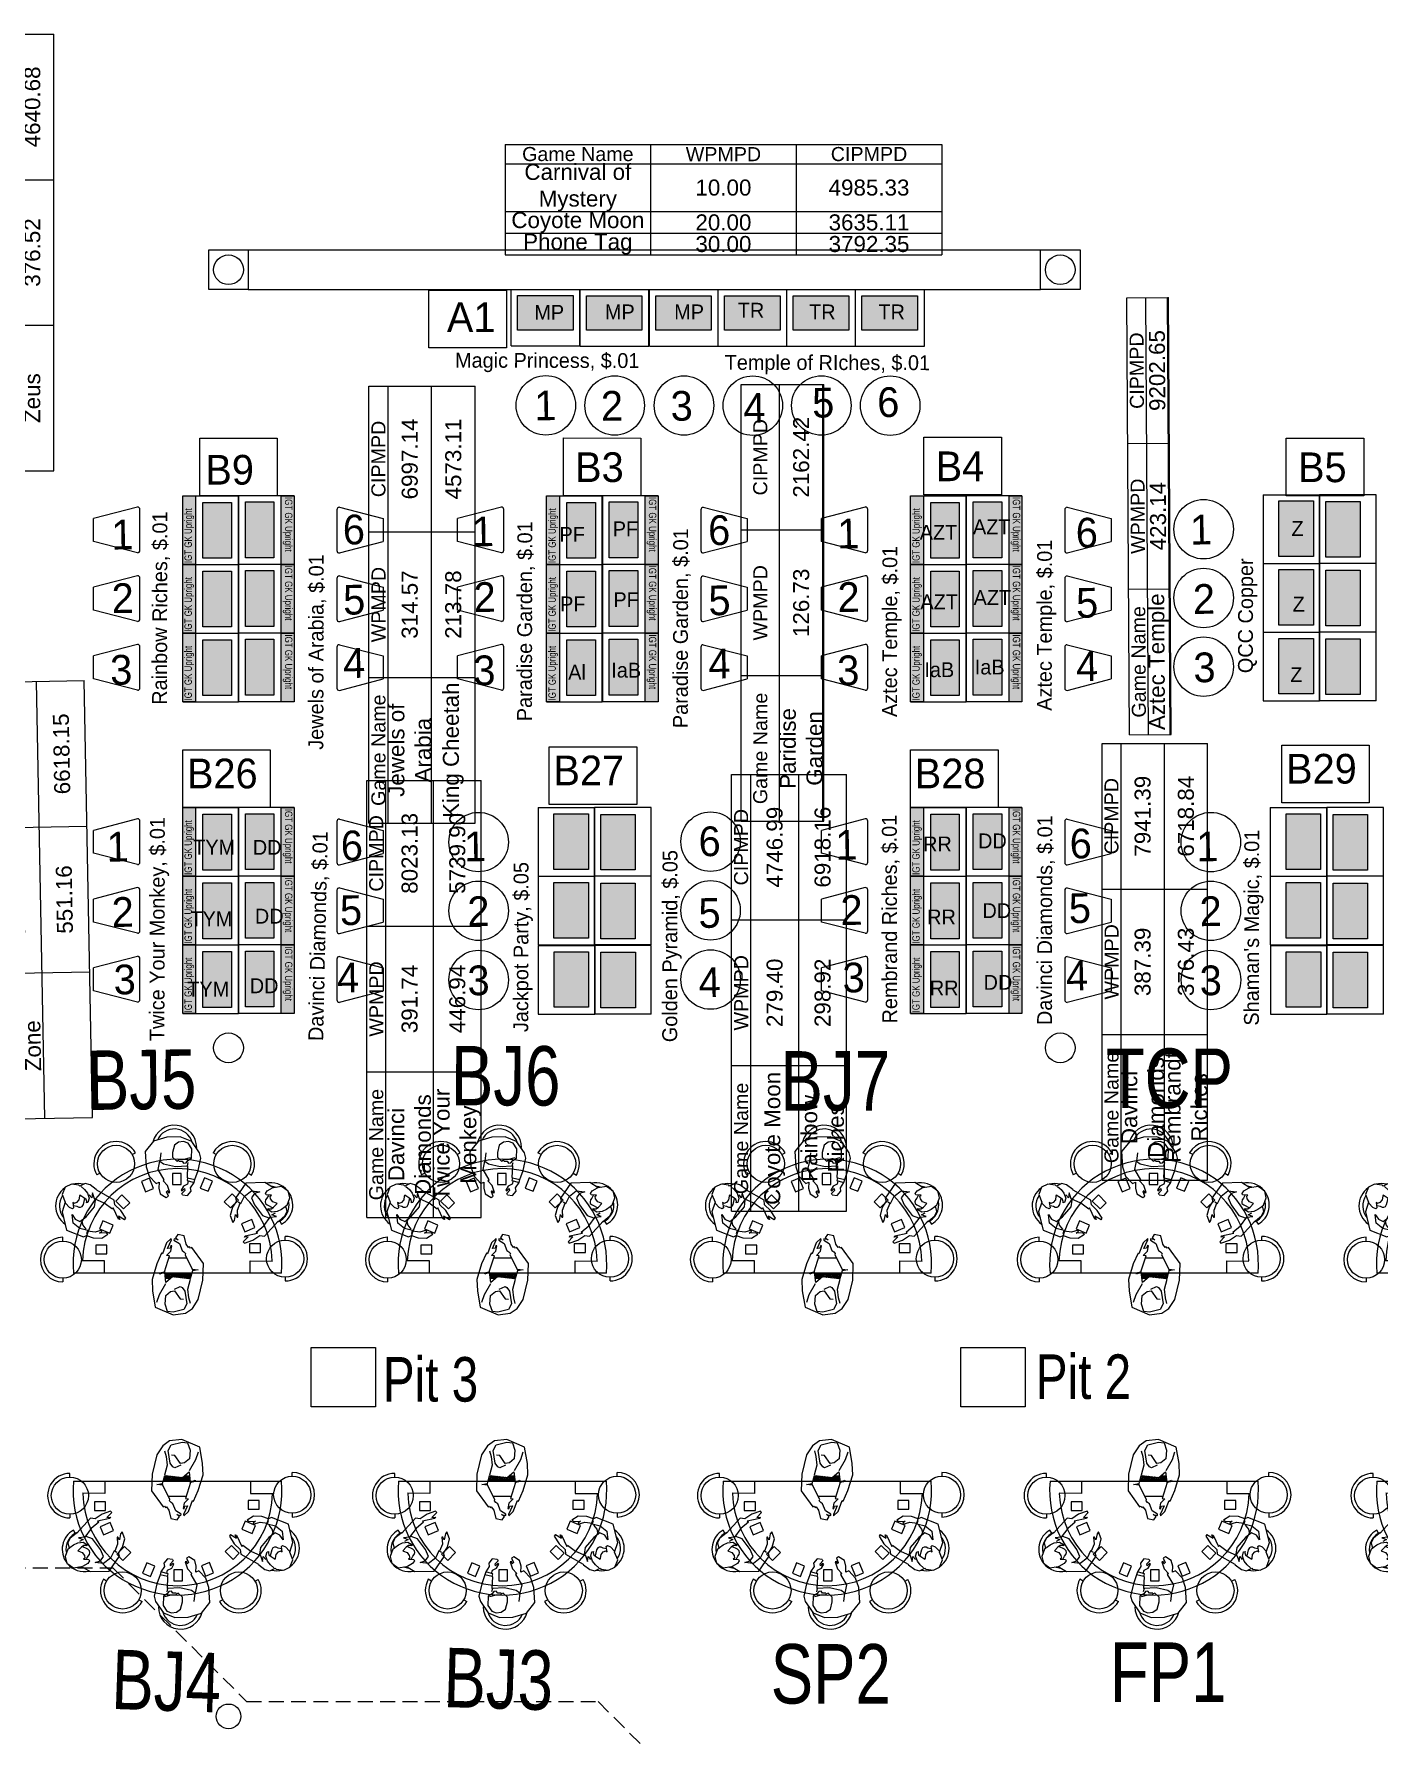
# Model space of a CAD drawing. Header units: inches. Extents: x 3213 to 10275, y -3570 to -435.
# Drawn here: x 7697 to 8240, y -2572 to -1884 of the extents above; entities that cross this region are included whole.
import ezdxf
from ezdxf.enums import TextEntityAlignment as Align

# ---------------------------------------------------------------- set-up
doc = ezdxf.new("R2010")
doc.units = ezdxf.units.IN
doc.header["$LTSCALE"] = 24
doc.header["$MEASUREMENT"] = 0
doc.linetypes.add('HIDDEN', pattern=[0.375, 0.25, -0.125])
for name, color, linetype in [('00 Bally Slots', 9, 'Continuous'), ('00 Bank', 7, 'Continuous'), ('00 IGT Slots', 7, 'Continuous'), ('00 PT Enrollment', 7, 'Continuous'), ('00 Themes', 7, 'Continuous'), ('BACK', 7, 'Continuous'), ('CASE', 192, 'Continuous'), ('F1  CLG', 15, 'HIDDEN'), ('F1  COL', 242, 'Continuous'), ('F1  WALL', 3, 'Continuous'), ('PEOPLE', 7, 'Continuous'), ('TABLE', 1, 'Continuous'), ('Table Games', 50, 'Continuous'), ('WALLS', 7, 'Continuous')]:
    doc.layers.add(name, color=color, linetype=linetype)
doc.styles.add('ARCHSTYL', font='HAND.SHX', dxfattribs={"width": 0.8})
doc.styles.add('HAND', font='Hand.shx', dxfattribs={"width": 0.8, "height": 0.5})

# ---------------------------------------------------------------- blocks, each defined once
blk = doc.blocks.new('*X38')
at = {"color": 0}
for p, q in [((166.650187, -3.30852), (164.539202, -1.197536)), ((164.540986, -1.629108), (164.972558, -1.197536)), ((166.013162, -3.378602), (164.647166, -2.012606)), ((164.694312, -2.182888), (165.679665, -1.197536)), ((164.847639, -2.736668), (166.386772, -1.197536)), ((165.376138, -3.448685), (164.917905, -2.990452)), ((165.000966, -3.290448), (167.093878, -1.197536)), ((167.287211, -3.238438), (165.246309, -1.197536)), ((165.571308, -3.427213), (167.800985, -1.197536)), ((167.924236, -3.168356), (165.953416, -1.197536)), ((166.365823, -3.339804), (168.508092, -1.197536)), ((168.56126, -3.098273), (166.660522, -1.197536)), ((167.160338, -3.252396), (169.215199, -1.197536)), ((169.198285, -3.028191), (167.367629, -1.197536)), ((167.954854, -3.164987), (169.922305, -1.197536)), ((169.835309, -2.958109), (168.074736, -1.197536)), ((168.749369, -3.077579), (170.629412, -1.197536)), ((170.472334, -2.888027), (168.781843, -1.197536)), ((171.109358, -2.817945), (169.48895, -1.197536)), ((169.543885, -2.99017), (171.336519, -1.197536)), ((171.746383, -2.747862), (170.196056, -1.197536)), ((170.3384, -2.902762), (172.043626, -1.197536)), ((173.119299, -3.413671), (170.903163, -1.197536)), ((171.132915, -2.815353), (172.750733, -1.197536)), ((173.826406, -3.413671), (171.61027, -1.197536)), ((171.927431, -2.727944), (173.457839, -1.197536)), ((174.533512, -3.413671), (172.317377, -1.197536)), ((172.434331, -2.928151), (174.164946, -1.197536)), ((172.813743, -3.255846), (174.872053, -1.197536)), ((175.06743, -3.240482), (173.024483, -1.197536)), ((173.363024, -3.413671), (175.26323, -1.513465)), ((175.139434, -2.60538), (173.73159, -1.197536)), ((174.070131, -3.413671), (175.172811, -2.310991)), ((175.211439, -1.970278), (174.438697, -1.197536)), ((174.777237, -3.413671), (175.082391, -3.108518)), ((175.283444, -1.335176), (175.145804, -1.197536))]:
    blk.add_line(p, q, dxfattribs=at)
blk = doc.blocks.new("7'BJ Table")
at = {"layer": 'BACK'}
blk.add_line((0, 0), (84, 0), dxfattribs=at)
for centre, radius, start, end in [((42, -3.83), 42.17, 174.79488, 5.20512), ((42.08, -3.9), 38.35, 181.52212, 358.29541)]:
    blk.add_arc(centre, radius, start, end, dxfattribs=at)
at = {"layer": 'TABLE', "color": 7, "linetype": 'Continuous'}
for p, q in [((12.65, 0.08), (12.64, -4.92)), ((12.64, -4.92), (3.64, -4.91)), ((71.45, -0.03), (71.45, -5.03)), ((71.45, -5.03), (80.45, -5.04))]:
    blk.add_line(p, q, dxfattribs=at)
for points in [[(12.96, -11.89), (12.97, -8.39), (8.47, -8.38), (8.46, -11.88)], [(70.5, -7.84), (70.5, -11.34), (75, -11.34), (75, -7.84)], [(16.2, -19.92), (14.86, -16.68), (10.7, -18.4), (12.04, -21.64)], [(69.35, -16.18), (68.01, -19.41), (72.17, -21.14), (73.51, -17.91)], [(23.09, -28.81), (20.62, -26.34), (17.43, -29.52), (19.91, -31.99)], [(63.77, -25.95), (61.3, -28.43), (64.48, -31.61), (66.95, -29.14)], [(32.86, -34.39), (29.63, -33.05), (27.9, -37.21), (31.14, -38.55)], [(54.88, -32.84), (51.64, -34.18), (53.36, -38.34), (56.6, -37)], [(44.02, -35.81), (40.52, -35.81), (40.52, -40.31), (44.02, -40.31)]]:
    blk.add_lwpolyline(points, close=True, dxfattribs=at)
blk = doc.blocks.new("7'BJ People")
at = {"layer": 'PEOPLE', "color": 7, "linetype": 'Continuous'}
for p, q in [((36.01, 14.3), (33.62, 10.63)), ((38.81, 16.22), (36.01, 14.3)), ((38.27, 12.41), (39.5, 14.71)), ((43.77, 16.78), (38.81, 16.22)), ((39.5, 14.71), (43.82, 15.72)), ((50.98, 13.73), (43.77, 16.78)), ((43.82, 15.72), (46.06, 15.42)), ((46.06, 15.42), (47.05, 12.56)), ((33.62, 10.63), (31.72, 2.8)), ((36.79, 12.25), (37.42, 9.95)), ((37.42, 9.95), (37.83, 6.47)), ((39.09, 7.3), (38.27, 12.41)), ((40.17, 5.76), (39.09, 7.3)), ((40.91, 10.36), (39.58, 10.45)), ((43.19, 7.14), (40.91, 10.36)), ((44.81, 7.42), (43.19, 7.14)), ((46.78, 9), (44.81, 7.42)), ((49.28, 8.55), (46.7, 4.22)), ((47.05, 12.56), (46.78, 9)), ((50.3, 11.66), (49.28, 8.55)), ((52.1, 7.15), (50.98, 13.73)), ((52.3, 2.62), (52.1, 7.15)), ((31.72, 2.8), (31.49, -3.95)), ((35.96, -0.96), (36.86, 2.29)), ((37.83, 6.47), (36.74, 2.43)), ((36.86, 2.29), (43.98, 1.5)), ((40.94, 5.44), (40.17, 5.76)), ((43.28, 6.47), (40.94, 5.44)), ((43.98, 1.5), (46.67, 3.83)), ((46.67, 3.83), (47.15, -0.46)), ((47.15, -0.46), (49.08, 0.46)), ((49.08, 0.46), (49.31, -0.08)), ((50.37, -3.75), (52.3, 2.62)), ((31.49, -3.95), (36.19, -10.41)), ((33.67, -1.33), (35.96, -0.96)), ((36.04, -1.63), (33.67, -1.33)), ((38.94, -7.42), (36.04, -1.63)), ((47.28, -0.6), (45.22, -6.95)), ((49.31, -0.08), (47.28, -0.6)), ((48.45, -8.12), (50.37, -3.75)), ((11.55, -13.32), (8.75, -15.15)), ((14.99, -12.09), (11.55, -13.32)), ((15.46, -12.66), (13.51, -14.74)), ((15.46, -12.66), (14.99, -12.09)), ((36.19, -10.41), (36.75, -10.05)), ((36.75, -10.05), (37.11, -10.61)), ((37.11, -10.61), (37.53, -10.37)), ((37.53, -10.37), (38.49, -11.77)), ((38.49, -11.77), (39.31, -15.02)), ((38.77, -7.94), (38.94, -7.42)), ((39.38, -8.65), (38.77, -7.94)), ((40.14, -9.1), (39.38, -8.65)), ((41.26, -11.97), (40.14, -9.1)), ((43.42, -13.33), (41.26, -11.97)), ((41.68, -13.46), (43.38, -13.85)), ((42.82, -14.21), (41.68, -13.46)), ((43.38, -13.85), (43.42, -13.33)), ((44.67, -8.9), (44.26, -11)), ((44.26, -11), (44.64, -11.16)), ((46.06, -9.93), (44.48, -13.4)), ((44.48, -13.4), (44.57, -13.94)), ((44.57, -13.94), (46.42, -12.22)), ((44.64, -11.16), (44.98, -10.12)), ((46.4, -7.17), (44.67, -8.9)), ((44.98, -10.12), (46.06, -9.93)), ((45.22, -6.95), (46.4, -7.17)), ((46.42, -12.22), (48.08, -7.83)), ((48.08, -7.83), (48.45, -8.12)), ((6.85, -14.96), (1.34, -20.99)), ((7.13, -19.18), (4.53, -22.59)), ((8.75, -15.15), (6.85, -14.96)), ((10.19, -16.51), (7.13, -19.18)), ((14.7, -15.03), (9.7, -16.11)), ((9.7, -16.11), (10.19, -16.51)), ((13.51, -14.74), (14.93, -14.53)), ((14.93, -14.53), (14.7, -15.03)), ((19.6, -20.5), (18.99, -21.24)), ((20.69, -23.33), (19.6, -20.5)), ((39.31, -15.02), (41.92, -15.61)), ((41.92, -15.61), (42.82, -14.21)), ((72.63, -14.12), (70.11, -15.81)), ((70.11, -15.81), (70.97, -16.25)), ((70.97, -16.25), (73.51, -16.14)), ((73.51, -16.14), (72.57, -16.97)), ((72.57, -16.97), (72.62, -17.32)), ((72.62, -17.32), (75.33, -16.5)), ((76.06, -14.27), (72.63, -14.12)), ((75.33, -16.5), (78.34, -16.96)), ((78.74, -15.27), (76.06, -14.27)), ((78.64, -16.04), (78.25, -17.24)), ((78.25, -17.24), (81.52, -17.98)), ((79.92, -14.61), (78.74, -15.27)), ((80.26, -19.33), (78.97, -17.78)), ((86.78, -17.34), (79.92, -14.61)), ((80.72, -21.44), (80.26, -19.33)), ((81.52, -17.98), (84.21, -20.22)), ((84.21, -20.22), (84.62, -23.64)), ((88.64, -24.83), (86.78, -17.34)), ((-2.28, -27.49), (-3.36, -30.4)), ((-1.4, -23.09), (-2.32, -24.9)), ((-2.32, -24.9), (-1.78, -27.26)), ((-1.78, -27.26), (-2.28, -27.49)), ((-1.5, -26.78), (0.01, -25.73)), ((1, -21.08), (-1.4, -23.09)), ((0.01, -25.73), (1.69, -24.9)), ((1.34, -20.99), (1, -21.08)), ((1.69, -24.9), (3.85, -24.68)), ((3.19, -26.68), (1.79, -28.08)), ((4.53, -22.59), (2.05, -22.87)), ((2.05, -22.87), (3.91, -23.58)), ((3.91, -23.58), (2.44, -24.31)), ((4.1, -26), (3.19, -26.68)), ((5.79, -27.53), (3.5, -26.4)), ((3.85, -24.68), (5.39, -25.53)), ((4.87, -25.94), (4.1, -26)), ((5.37, -26.12), (4.87, -25.94)), ((7.69, -23.3), (5.13, -22.31)), ((5.39, -25.53), (5.37, -26.12)), ((10.88, -27.56), (7.69, -23.3)), ((17.77, -25.43), (16.64, -28.26)), ((17.57, -22.61), (17.77, -25.43)), ((17.92, -22.64), (17.57, -22.61)), ((18.52, -23.74), (17.92, -22.64)), ((18.21, -29.03), (19.78, -26.64)), ((18.99, -21.24), (18.52, -23.74)), ((19.78, -26.64), (20.69, -23.33)), ((63.39, -21.6), (62.94, -22.18)), ((62.94, -22.18), (64.91, -25.26)), ((63.39, -21.6), (65.85, -23.03)), ((64.91, -25.26), (67.31, -27.58)), ((65.85, -23.03), (65.33, -21.7)), ((65.33, -21.7), (65.87, -21.8)), ((65.87, -21.8), (68.04, -26.44)), ((68.04, -26.44), (68.32, -25.88)), ((68.32, -25.88), (71.6, -28.26)), ((75.49, -26.8), (75.1, -29.52)), ((78.94, -22.74), (75.49, -26.8)), ((81.41, -20.93), (78.94, -22.74)), ((80.53, -26.88), (80.04, -27.71)), ((81.13, -26.64), (80.53, -26.88)), ((81.91, -26.66), (81.13, -26.64)), ((83.38, -21.75), (81.41, -20.93)), ((82.67, -27.03), (81.91, -26.66)), ((83.89, -27.35), (82.67, -27.03)), ((84.62, -23.64), (83.38, -21.75)), ((83.97, -26.39), (84.42, -26.04)), ((84.33, -28.51), (83.97, -26.39)), ((84.42, -26.04), (85.62, -26.5)), ((85.62, -26.5), (87.3, -28.28)), ((87.34, -28.62), (88.64, -24.83)), ((-3.36, -30.4), (-2.71, -33.13)), ((-2.71, -33.13), (-0.07, -34.94)), ((1.79, -28.08), (2.08, -28.3)), ((2.08, -28.3), (3.5, -28.85)), ((3.5, -28.85), (4.39, -29.98)), ((5.72, -33.24), (3.61, -34.48)), ((4.57, -31.05), (4.05, -31.54)), ((4.05, -31.54), (6.2, -31.65)), ((4.39, -29.98), (4.57, -31.05)), ((5.28, -31.37), (5.87, -30.24)), ((6.44, -32.17), (5.72, -33.24)), ((6.48, -28.19), (5.79, -27.53)), ((5.87, -30.24), (6.4, -29.58)), ((6.2, -31.65), (6.44, -32.17)), ((6.4, -29.58), (6.59, -28.83)), ((6.59, -28.83), (6.48, -28.19)), ((8.73, -32.9), (10.85, -32.11)), ((12.16, -33.26), (8.73, -32.9)), ((10.85, -32.11), (12.09, -30.38)), ((12.09, -30.38), (10.88, -27.56)), ((14.94, -31.14), (12.16, -33.26)), ((14.4, -36.41), (18.59, -30.33)), ((16.39, -28.11), (14.94, -31.14)), ((17.48, -28.76), (16.39, -28.11)), ((18.59, -30.33), (18.21, -29.03)), ((37.93, -31.33), (36.47, -33.16)), ((36.47, -33.16), (36.71, -34.49)), ((39.95, -31.65), (37.93, -31.33)), ((39.11, -33.33), (40.26, -32.24)), ((39.21, -34.19), (39.11, -33.33)), ((40.14, -33.29), (39.21, -34.19)), ((39.64, -35.09), (40.57, -33.56)), ((39.95, -31.65), (40.26, -32.24)), ((40.57, -33.56), (40.14, -33.29)), ((45.67, -32.4), (45.14, -32.54)), ((45.14, -32.54), (46.1, -35.37)), ((46.57, -30.55), (45.67, -31.05)), ((45.67, -31.05), (46.43, -32.79)), ((45.95, -33.4), (45.67, -32.4)), ((46.43, -32.79), (45.95, -33.4)), ((48.96, -32.01), (46.57, -30.55)), ((49.55, -34.33), (48.96, -32.01)), ((49.44, -36.72), (49.55, -34.33)), ((67.31, -27.58), (67.55, -29.48)), ((67.55, -29.48), (74.65, -33.51)), ((71.6, -28.26), (75.51, -30.04)), ((74.65, -33.51), (74.82, -33.81)), ((74.82, -33.81), (77.31, -35.71)), ((75.51, -30.04), (76.33, -32.39)), ((76.33, -32.39), (76.61, -30.43)), ((76.61, -30.43), (77.65, -31.69)), ((77.69, -30.23), (78.18, -28.54)), ((78.39, -32.29), (77.69, -30.23)), ((78.18, -28.54), (78.76, -28.43)), ((79.58, -33.74), (78.39, -32.29)), ((78.76, -28.43), (78.69, -28.96)), ((78.69, -28.96), (78.92, -29.69)), ((78.92, -29.69), (79.8, -30.43)), ((80.04, -27.71), (79.45, -30.19)), ((80.94, -34.98), (79.58, -33.74)), ((79.8, -30.43), (81.47, -31.48)), ((81.47, -31.48), (81.62, -31.15)), ((81.62, -31.15), (81.84, -29.64)), ((81.84, -29.64), (82.74, -28.52)), ((82.74, -28.52), (83.74, -28.11)), ((83.74, -28.11), (84.33, -28.51)), ((88.57, -31.77), (87.34, -28.62)), ((87.4, -34.75), (88.57, -31.77)), ((-0.07, -34.94), (3.27, -34.44)), ((3.27, -34.44), (6.68, -36.55)), ((6.68, -36.55), (14.4, -36.41)), ((34.95, -37.79), (33.64, -41.51)), ((35.28, -36.56), (34.95, -37.79)), ((37.92, -38.45), (34.95, -37.79)), ((36.71, -34.49), (35.28, -36.56)), ((37.67, -37.31), (35.28, -36.56)), ((37.67, -37.31), (38, -36)), ((38.16, -37.41), (37.67, -37.31)), ((37.9, -38.55), (38.16, -37.41)), ((38.14, -38.6), (37.9, -38.55)), ((37.9, -43.31), (38.14, -38.6)), ((38, -36), (39.64, -35.09)), ((46.1, -35.37), (47.84, -37.3)), ((47.84, -37.3), (47.34, -37.76)), ((47.34, -37.76), (49.8, -41.84)), ((50.65, -36.26), (49.44, -36.72)), ((53.46, -39.18), (50.65, -36.26)), ((54.69, -42.93), (53.46, -39.18)), ((77.31, -35.71), (79.29, -36.2)), ((79.29, -36.2), (81.46, -35.15)), ((81.46, -35.15), (81.8, -35.59)), ((81.8, -35.59), (84.88, -35.99)), ((84.88, -35.99), (87.4, -34.75)), ((33.64, -41.51), (32.55, -46.4)), ((32.55, -46.4), (33.12, -48.56)), ((36.29, -46.44), (36.18, -50.26)), ((37.84, -45.46), (36.29, -46.44)), ((39.34, -46.08), (36.79, -46.7)), ((37.99, -43.38), (37.67, -44.69)), ((38.53, -44.59), (37.84, -45.46)), ((42.88, -43.12), (37.9, -43.31)), ((39.55, -44.47), (38.53, -44.59)), ((41.17, -46.1), (39.34, -46.08)), ((40.11, -45.2), (39.55, -44.47)), ((41.47, -45.27), (40.11, -45.2)), ((41.66, -45.57), (41.17, -46.1)), ((42.33, -45.17), (41.66, -45.57)), ((44.04, -46.88), (42.33, -45.17)), ((47.61, -44.16), (42.88, -43.12)), ((44.02, -48.7), (44.04, -46.88)), ((49.08, -45.17), (47.61, -44.16)), ((49, -45.18), (48.61, -48.64)), ((49.8, -41.84), (49.08, -45.17)), ((55.1, -49.07), (54.69, -42.93)), ((33.12, -48.56), (36.28, -53.18)), ((36.18, -50.26), (37.71, -52.46)), ((36.28, -53.18), (40.87, -55.03)), ((37.71, -52.46), (39.53, -53.12)), ((39.53, -53.12), (41.57, -52.88)), ((40.87, -55.03), (46.25, -54.87)), ((41.57, -52.88), (43.26, -51.73)), ((43.26, -51.73), (44.02, -48.7)), ((46.25, -54.87), (51.7, -53.28)), ((51.7, -53.28), (55.1, -49.07))]:
    blk.add_line(p, q, dxfattribs=at)
at = {"layer": 'TABLE', "color": 7, "linetype": 'Continuous'}
for p, q in [((-1.47, 1.66), (-1.47, 3.16)), ((47.1, 0), (36.23, 0)), ((44.8, 2.21), (46.85, 2.21)), ((88.35, 2.01), (88.35, 3.51)), ((36.04, -1.63), (35.96, -0.96)), ((38.23, -6), (45.52, -6)), ((47.28, -0.6), (47.15, -0.46)), ((-1.48, -13.34), (-1.48, -14.84)), ((88.34, -12.99), (88.34, -14.49)), ((0.69, -21.05), (-0.06, -19.75)), ((13.38, -40.39), (12.08, -39.64)), ((73.31, -40.41), (74.61, -39.66)), ((26.36, -47.9), (27.66, -48.65)), ((60.31, -47.91), (59.01, -48.65)), ((34.61, -50.73), (34.26, -50.73))]:
    blk.add_line(p, q, dxfattribs=at)
for centre in [(-1.48, -5.84), (88.34, -5.49), (19.87, -44.14), (66.81, -44.16)]:
    blk.add_circle(centre, 7.5, dxfattribs=at)
for centre, radius, start, end in [((-1.48, -5.84), 9, 89.9648, 269.9648), ((88.34, -5.49), 9, 269.9648, 89.9648), ((4.43, -27.54), 9, 119.9648, 217.0288), ((4.43, -27.54), 7.5, 110.99243, 192.30722), ((82.23, -27.19), 9, 305.84669, 54.97492), ((82.23, -27.19), 7.5, 325.77793, 39.10628), ((4.43, -27.54), 9, 219.46644, 282.25255), ((4.43, -27.54), 7.5, 250.91491, 268.58215), ((19.87, -44.14), 9, 149.9648, 329.9648), ((66.81, -44.16), 9, 209.9648, 29.9648), ((82.23, -27.19), 9, 255.18733, 283.92289), ((43.26, -50.74), 9, 179.9648, 345.97271), ((43.26, -50.74), 7.5, 196.54447, 336.42394)]:
    blk.add_arc(centre, radius, start, end, dxfattribs=at)
at = {"layer": 'CASE'}
blk.add_blockref("7'BJ Table", (0, 0), dxfattribs=at)
at = {"layer": 'TABLE', "color": 0, "extrusion": (0, 0, -1), "zscale": -1, "rotation": 180.0352041528444}
blk.add_blockref('*X38', (128.2, -1.09), dxfattribs=at)
blk = doc.blocks.new('IGT Round Top')
at = {"linetype": 'ByBlock', "lineweight": -3}
h = blk.add_hatch(color=30, dxfattribs=at)
h.set_gradient(color1=(241, 237, 14), color2=(18, 202, 42), tint=1)
h.paths.add_polyline_path([(4573.02, -1798.8), (4567.8, -1798.8), (4567.8, -1826.55), (4573.02, -1826.55)], flags=16)
h.paths.add_polyline_path([(4567.75, -1826.78), (4567.75, -1798.42), (4573.25, -1798.42), (4573.25, -1826.78)], flags=9)
h = blk.add_hatch(color=30, dxfattribs=at)
h.set_gradient(color1=(241, 237, 14), color2=(18, 202, 42), tint=1)
h.paths.add_polyline_path([(4573.02, -1798.8), (4567.8, -1798.8), (4567.8, -1826.55), (4573.02, -1826.55)], flags=16)
h.paths.add_polyline_path([(4567.75, -1826.78), (4567.75, -1798.42), (4573.25, -1798.42), (4573.25, -1826.78)], flags=9)
h = blk.add_hatch(color=0, dxfattribs=at)
h.dxf.hatch_style = 1
h.set_gradient(color1=(255, 255, 0), tint=0.32, name='CYLINDER')
h.paths.add_polyline_path([(4587.48, -1801.51), (4575.95, -1801.51), (4575.95, -1824.05), (4587.48, -1824.05)])
at = {"color": 0, "linetype": 'ByBlock', "lineweight": -3}
blk.add_lwpolyline([(4575.95, -1801.51), (4587.48, -1801.51), (4587.48, -1824.05), (4575.95, -1824.05)], close=True, dxfattribs=at)
at = {"layer": '00 IGT Slots', "color": 30}
for p, q in [((4567.8, -1798.8), (4590.3, -1798.8)), ((4590.3, -1826.55), (4590.3, -1798.8)), ((4567.8, -1826.55), (4590.3, -1826.55))]:
    blk.add_line(p, q, dxfattribs=at)
at = {"layer": '00 IGT Slots', "color": 30, "ltscale": 25}
for p, q in [((4549.51, -1803.42), (4531.8, -1808.04)), ((4531.8, -1817.3), (4531.8, -1808.04)), ((4550.51, -1820.86), (4550.51, -1804.36)), ((4549.51, -1821.86), (4531.79, -1817.3))]:
    blk.add_line(p, q, dxfattribs=at)
at = {"layer": '00 IGT Slots', "color": 30, "linetype": 'ByBlock', "lineweight": -3}
blk.add_lwpolyline([(4567.8, -1798.8), (4573.02, -1798.8), (4573.02, -1826.55), (4567.8, -1826.55)], close=True, dxfattribs=at)
at = {"layer": '00 IGT Slots', "color": 30, "ltscale": 25}
for centre, start, end in [((4549.51, -1804.36), 0, 90), ((4549.51, -1820.86), 270, 0)]:
    blk.add_arc(centre, 1, start, end, dxfattribs=at)
at = {"layer": '00 IGT Slots', "color": 7, "linetype": 'ByBlock', "lineweight": -3, "insert": (4568.5, -1826.03), "char_height": 3, "width": 27.2277, "attachment_point": 1, "rotation": 90, "style": 'HAND'}
blk.add_mtext('IGT GK Upright', dxfattribs=at)
blk = doc.blocks.new('SDG M-9000')
at = {"linetype": 'ByBlock', "lineweight": -3}
h = blk.add_hatch(color=0, dxfattribs=at)
h.dxf.hatch_style = 1
h.set_gradient(color1=(102, 0, 204), tint=0.32, name='CYLINDER')
h.paths.add_polyline_path([(16.43, 24.99), (2.51, 24.99), (2.51, 2.52), (16.43, 2.52)])
at = {"color": 192, "linetype": 'ByBlock', "lineweight": -3}
blk.add_lwpolyline([(2.51, 24.99), (16.43, 24.99), (16.43, 2.52), (2.51, 2.52)], close=True, dxfattribs=at)
at = {"layer": '00 Bally Slots', "color": 192, "ltscale": 25}
for p, q in [((22.86, 27.75), (0, 27.75)), ((0, 0), (0, 27.75)), ((22.86, 0), (22.86, 27.75)), ((22.86, 0), (0, 0))]:
    blk.add_line(p, q, dxfattribs=at)
at = {"layer": '00 Bally Slots', "color": 192}
blk.add_circle((46.85, 13.96), 12.01, dxfattribs=at)
blk = doc.blocks.new('*T322')
at = {"layer": '00 Themes', "linetype": 'ByBlock', "lineweight": -2, "transparency": 16777216}
for p, q in [((0, 0), (0, 176.43)), ((0, 176.43), (33.06, 176.43)), ((33.06, 0), (33.06, 176.43)), ((0, 0), (33.06, 0))]:
    blk.add_line(p, q, dxfattribs=at)
at = {"layer": '00 Themes', "color": 0, "linetype": 'ByBlock', "lineweight": -2, "transparency": 16777216}
for p, q in [((15.47, 0), (15.47, 176.43)), ((33.06, 176.43), (33.42, 176.43)), ((33.42, 0), (33.42, 176.43)), ((0, 117.62), (33.42, 117.62)), ((0, 58.81), (33.42, 58.81)), ((33.06, 0), (33.42, 0))]:
    blk.add_line(p, q, dxfattribs=at)
at = {"layer": '00 Themes', "color": 0, "lineweight": -3, "transparency": 16777216, "width": 58.689, "attachment_point": 5, "rotation": 90}
for s, insert, char_height in [('{\\fArial|b0|i0|c0;CIPMPD', (7.74, 147.02), 5.6858), ('{\\fArial|b0|i0|c0;\\c255;2162.42 ', (24.27, 147.02), 6.467), ('{\\fArial|b0|i0|c0;WPMPD', (7.74, 88.21), 5.6858), ('{\\fArial|b0|i0|c0;\\c255;126.73 ', (24.27, 88.21), 6.467), ('{\\fArial|b0|i0|c0;Game Name', (7.74, 29.4), 5.6858), ('{\\fArial|b0|i0|c0;Paridise Garden', (24.27, 29.4), 6.467)]:
    blk.add_mtext(s, dxfattribs=dict(at, insert=insert, char_height=char_height))
blk = doc.blocks.new('*T323')
at = {"layer": '00 Themes', "linetype": 'ByBlock', "lineweight": -2, "transparency": 16777216}
for p, q in [((-1.1, 176.42), (15.34, 176.53)), ((0, 0), (-1.1, 176.42)), ((16.44, 0.1), (15.34, 176.53)), ((0, 0), (16.44, 0.1))]:
    blk.add_line(p, q, dxfattribs=at)
at = {"layer": '00 Themes', "color": 0, "linetype": 'ByBlock', "lineweight": -2, "transparency": 16777216}
for p, q in [((7.7, 0.05), (6.6, 176.47)), ((15.34, 176.53), (15.7, 176.53)), ((16.8, 0.1), (15.7, 176.53)), ((-0.73, 117.62), (16.07, 117.72)), ((-0.37, 58.81), (16.44, 58.91)), ((16.44, 0.1), (16.8, 0.1))]:
    blk.add_line(p, q, dxfattribs=at)
at = {"layer": '00 Themes', "color": 0, "lineweight": -3, "transparency": 16777216, "width": 58.689, "attachment_point": 5, "rotation": 90.35726}
for s, insert, char_height in [('{\\fArial|b0|i0|c0;CIPMPD', (2.93, 147.04), 5.6858), ('{\\fArial|b0|i0|c0;\\c65280;9202.65 ', (11.16, 147.09), 6.467), ('{\\fArial|b0|i0|c0;WPMPD', (3.3, 88.24), 5.6858), ('{\\fArial|b0|i0|c0;\\c65280;423.14 ', (11.52, 88.29), 6.467), ('{\\fArial|b0|i0|c0;Aztec Temple', (11.89, 29.48), 6.467), ('{\\fArial|b0|i0|c0;Game Name', (3.67, 29.43), 5.6858)]:
    blk.add_mtext(s, dxfattribs=dict(at, insert=insert, char_height=char_height))
blk = doc.blocks.new('*T324')
at = {"layer": '00 Themes', "linetype": 'ByBlock', "lineweight": -2, "transparency": 16777216}
for p, q in [((0, 0), (0, 176.43)), ((0, 176.43), (42.64, 176.43)), ((42.64, 0), (42.64, 176.43)), ((0, 0), (42.64, 0))]:
    blk.add_line(p, q, dxfattribs=at)
at = {"layer": '00 Themes', "color": 0, "linetype": 'ByBlock', "lineweight": -2, "transparency": 16777216}
for p, q in [((7.7, 0), (7.7, 176.43)), ((25.17, 0), (25.17, 176.43)), ((0, 117.62), (42.64, 117.62)), ((0, 58.81), (42.64, 58.81))]:
    blk.add_line(p, q, dxfattribs=at)
at = {"layer": '00 Themes', "color": 0, "lineweight": -3, "transparency": 16777216, "width": 58.689, "attachment_point": 5, "rotation": 90}
for s, insert, char_height in [('{\\fArial|b0|i0|c0;CIPMPD', (3.85, 147.02), 5.6858), ('{\\fArial|b0|i0|c0;\\c255;4304.92 ', (16.44, 147.02), 6.467), ('{\\fArial|b0|i0|c0;\\c255;4640.68 ', (33.91, 147.02), 6.467), ('{\\fArial|b0|i0|c0;WPMPD', (3.85, 88.21), 5.6858), ('{\\fArial|b0|i0|c0;\\c52479;255.70 ', (16.44, 88.21), 6.467), ('{\\fArial|b0|i0|c0;\\c65280;376.52 ', (33.91, 88.21), 6.467), ('{\\fArial|b0|i0|c0;Game Name', (3.85, 29.4), 5.6858), ('{\\fArial|b0|i0|c0;Zeus', (33.91, 29.4), 6.467), ('{\\fArial|b0|i0|c0;', (16.44, 29.4), 6.467)]:
    blk.add_mtext(s, dxfattribs=dict(at, insert=insert, char_height=char_height))
blk = doc.blocks.new('*T325')
at = {"layer": '00 Themes', "linetype": 'ByBlock', "lineweight": -2, "transparency": 16777216}
for p, q in [((0, 0), (0, 176.43)), ((0, 176.43), (42.86, 176.43)), ((42.86, 0), (42.86, 176.43)), ((0, 0), (42.86, 0))]:
    blk.add_line(p, q, dxfattribs=at)
at = {"layer": '00 Themes', "color": 0, "linetype": 'ByBlock', "lineweight": -2, "transparency": 16777216}
for p, q in [((7.7, 0), (7.7, 176.43)), ((25.28, 0), (25.28, 176.43)), ((0, 117.62), (42.86, 117.62)), ((0, 58.81), (42.86, 58.81))]:
    blk.add_line(p, q, dxfattribs=at)
at = {"layer": '00 Themes', "color": 0, "lineweight": -3, "transparency": 16777216, "width": 58.689, "attachment_point": 5, "rotation": 90}
for s, insert, char_height in [('{\\fArial|b0|i0|c0;CIPMPD', (3.85, 147.02), 5.6858), ('{\\fArial|b0|i0|c0;\\c65280;6997.14 ', (16.49, 147.02), 6.467), ('{\\fArial|b0|i0|c0;\\c255;4573.11 ', (34.07, 147.02), 6.467), ('{\\fArial|b0|i0|c0;WPMPD', (3.85, 88.21), 5.6858), ('{\\fArial|b0|i0|c0;\\c65280;314.57 ', (16.49, 88.21), 6.467), ('{\\fArial|b0|i0|c0;\\c52479;213.78 ', (34.07, 88.21), 6.467), ('{\\fArial|b0|i0|c0;King Cheetah', (34.07, 29.4), 6.467), ('{\\fArial|b0|i0|c0;Game Name', (3.85, 29.4), 5.6858), ('{\\fArial|b0|i0|c0;Jewels of Arabia', (16.49, 29.4), 6.467)]:
    blk.add_mtext(s, dxfattribs=dict(at, insert=insert, char_height=char_height))
blk = doc.blocks.new('*T326')
at = {"layer": '00 Themes', "linetype": 'ByBlock', "lineweight": -2, "transparency": 16777216}
for p, q in [((-3.4, 176.39), (42.89, 177.29)), ((0, 0), (-3.4, 176.39)), ((46.29, 0.89), (42.89, 177.29)), ((0, 0), (46.29, 0.89))]:
    blk.add_line(p, q, dxfattribs=at)
at = {"layer": '00 Themes', "color": 0, "linetype": 'ByBlock', "lineweight": -2, "transparency": 16777216}
for p, q in [((7.7, 0.15), (4.3, 176.54)), ((26.99, 0.52), (23.59, 176.91)), ((-2.27, 117.6), (44.02, 118.49)), ((-1.13, 58.8), (45.15, 59.69))]:
    blk.add_line(p, q, dxfattribs=at)
at = {"layer": '00 Themes', "color": 0, "lineweight": -3, "transparency": 16777216, "width": 58.689, "attachment_point": 5, "rotation": 91.10497}
for s, insert, char_height in [('{\\fArial|b0|i0|c0;CIPMPD', (1.01, 147.07), 5.6858), ('{\\fArial|b0|i0|c0;\\c255;1985.71 ', (14.51, 147.33), 6.467), ('{\\fArial|b0|i0|c0;\\c65280;6618.15 ', (33.81, 147.7), 6.467), ('{\\fArial|b0|i0|c0;WPMPD', (2.15, 88.27), 5.6858), ('{\\fArial|b0|i0|c0;\\c255;173.42 ', (15.65, 88.53), 6.467), ('{\\fArial|b0|i0|c0;\\c65280;551.16 ', (34.94, 88.9), 6.467), ('{\\fArial|b0|i0|c0;Game Name', (3.28, 29.47), 5.6858), ('{\\fArial|b0|i0|c0;Playboy Hot Zone', (16.78, 29.73), 6.467), ('{\\fArial|b0|i0|c0;', (36.07, 30.11), 6.467)]:
    blk.add_mtext(s, dxfattribs=dict(at, insert=insert, char_height=char_height))
blk = doc.blocks.new('*T327')
at = {"layer": '00 Themes', "linetype": 'ByBlock', "lineweight": -2, "transparency": 16777216}
for p, q in [((0, 0), (0, 176.43)), ((0, 176.43), (46.23, 176.43)), ((46.23, 0), (46.23, 176.43)), ((0, 0), (46.23, 0))]:
    blk.add_line(p, q, dxfattribs=at)
at = {"layer": '00 Themes', "color": 0, "linetype": 'ByBlock', "lineweight": -2, "transparency": 16777216}
for p, q in [((7.7, 0), (7.7, 176.43)), ((26.97, 0), (26.97, 176.43)), ((0, 117.62), (46.23, 117.62)), ((0, 58.81), (46.23, 58.81))]:
    blk.add_line(p, q, dxfattribs=at)
at = {"layer": '00 Themes', "color": 0, "lineweight": -3, "transparency": 16777216, "width": 58.689, "attachment_point": 5, "rotation": 90}
for s, insert, char_height in [('{\\fArial|b0|i0|c0;CIPMPD', (3.85, 147.02), 5.6858), ('{\\fArial|b0|i0|c0;\\c65280;8023.13 ', (17.33, 147.02), 6.467), ('{\\fArial|b0|i0|c0;\\c52479;5739.90 ', (36.6, 147.02), 6.467), ('{\\fArial|b0|i0|c0;WPMPD', (3.85, 88.21), 5.6858), ('{\\fArial|b0|i0|c0;\\c65280;391.74 ', (17.33, 88.21), 6.467), ('{\\fArial|b0|i0|c0;\\c65280;446.94 ', (36.6, 88.21), 6.467), ('{\\fArial|b0|i0|c0;Game Name', (3.85, 29.4), 5.6858), ('{\\fArial|b0|i0|c0;Davinci Diamonds', (17.33, 29.4), 6.467), ('{\\fArial|b0|i0|c0;Twice Your Monkey', (36.6, 29.4), 6.467)]:
    blk.add_mtext(s, dxfattribs=dict(at, insert=insert, char_height=char_height))
blk = doc.blocks.new('*T328')
at = {"layer": '00 Themes', "linetype": 'ByBlock', "lineweight": -2, "transparency": 16777216}
for p, q in [((0, 0), (0, 176.43)), ((0, 176.43), (46.45, 176.43)), ((46.45, 0), (46.45, 176.43)), ((0, 0), (46.45, 0))]:
    blk.add_line(p, q, dxfattribs=at)
at = {"layer": '00 Themes', "color": 0, "linetype": 'ByBlock', "lineweight": -2, "transparency": 16777216}
for p, q in [((7.7, 0), (7.7, 176.43)), ((27.08, 0), (27.08, 176.43)), ((0, 117.62), (46.45, 117.62)), ((0, 58.81), (46.45, 58.81))]:
    blk.add_line(p, q, dxfattribs=at)
at = {"layer": '00 Themes', "color": 0, "lineweight": -3, "transparency": 16777216, "width": 58.689, "attachment_point": 5, "rotation": 90}
for s, insert, char_height in [('{\\fArial|b0|i0|c0;CIPMPD', (3.85, 147.02), 5.6858), ('{\\fArial|b0|i0|c0;\\c255;4746.99 ', (17.39, 147.02), 6.467), ('{\\fArial|b0|i0|c0;\\c65280;6918.16 ', (36.77, 147.02), 6.467), ('{\\fArial|b0|i0|c0;WPMPD', (3.85, 88.21), 5.6858), ('{\\fArial|b0|i0|c0;\\c52479;279.40 ', (17.39, 88.21), 6.467), ('{\\fArial|b0|i0|c0;\\c52479;298.92 ', (36.77, 88.21), 6.467), ('{\\fArial|b0|i0|c0;Coyote Moon', (17.39, 29.4), 6.467), ('{\\fArial|b0|i0|c0;Game Name', (3.85, 29.4), 5.6858), ('{\\fArial|b0|i0|c0;Rainbow Riches', (36.77, 29.4), 6.467)]:
    blk.add_mtext(s, dxfattribs=dict(at, insert=insert, char_height=char_height))
blk = doc.blocks.new('*T329')
at = {"layer": '00 Themes', "linetype": 'ByBlock', "lineweight": -2, "transparency": 16777216}
for p, q in [((0, 0), (0, 176.43)), ((0, 176.43), (42.64, 176.43)), ((42.64, 0), (42.64, 176.43)), ((0, 0), (42.64, 0))]:
    blk.add_line(p, q, dxfattribs=at)
at = {"layer": '00 Themes', "color": 0, "linetype": 'ByBlock', "lineweight": -2, "transparency": 16777216}
for p, q in [((7.7, 0), (7.7, 176.43)), ((25.17, 0), (25.17, 176.43)), ((0, 117.62), (42.64, 117.62)), ((0, 58.81), (42.64, 58.81))]:
    blk.add_line(p, q, dxfattribs=at)
at = {"layer": '00 Themes', "color": 0, "lineweight": -3, "transparency": 16777216, "width": 58.689, "attachment_point": 5, "rotation": 90}
for s, insert, char_height in [('{\\fArial|b0|i0|c0;CIPMPD', (3.85, 147.02), 5.6858), ('{\\fArial|b0|i0|c0;\\c65280;7941.39 ', (16.44, 147.02), 6.467), ('{\\fArial|b0|i0|c0;\\c65280;6718.84 ', (33.91, 147.02), 6.467), ('{\\fArial|b0|i0|c0;WPMPD', (3.85, 88.21), 5.6858), ('{\\fArial|b0|i0|c0;\\c65280;387.39 ', (16.44, 88.21), 6.467), ('{\\fArial|b0|i0|c0;\\c65280;376.43 ', (33.91, 88.21), 6.467), ('{\\fArial|b0|i0|c0;Game Name', (3.85, 29.4), 5.6858), ('{\\fArial|b0|i0|c0;Davinci Diamonds', (16.44, 29.4), 6.467), ('{\\fArial|b0|i0|c0;Rembrandt Riches', (33.91, 29.4), 6.467)]:
    blk.add_mtext(s, dxfattribs=dict(at, insert=insert, char_height=char_height))
blk = doc.blocks.new('Bally V22')
at = {"linetype": 'ByBlock', "lineweight": -3}
h = blk.add_hatch(color=0, dxfattribs=at)
h.dxf.hatch_style = 1
h.set_gradient(color1=(255, 63, 0), tint=0.32)
h.paths.add_polyline_path([(16.43, 24.99), (2.51, 24.99), (2.51, 2.52), (16.43, 2.52)])
at = {"color": 192, "linetype": 'ByBlock', "lineweight": -3}
blk.add_lwpolyline([(2.51, 24.99), (16.43, 24.99), (16.43, 2.52), (2.51, 2.52)], close=True, dxfattribs=at)
at = {"layer": '00 Bally Slots', "color": 192, "ltscale": 25}
for p, q in [((22.86, 27.75), (0, 27.75)), ((0, 0), (0, 27.75)), ((22.86, 0), (22.86, 27.75)), ((22.86, 0), (0, 0))]:
    blk.add_line(p, q, dxfattribs=at)
at = {"layer": '00 Bally Slots', "color": 192}
blk.add_circle((46.85, 13.96), 12.01, dxfattribs=at)
blk = doc.blocks.new('*T474')
at = {"layer": '00 Themes', "linetype": 'ByBlock', "lineweight": -2, "transparency": 16777216}
for p, q in [((0, 0), (176.43, 0)), ((0, 0), (0, -44.56)), ((176.43, 0), (176.43, -44.56)), ((0, -44.56), (176.43, -44.56))]:
    blk.add_line(p, q, dxfattribs=at)
at = {"layer": '00 Themes', "color": 0, "linetype": 'ByBlock', "lineweight": -2, "transparency": 16777216}
for p, q in [((58.81, 0), (58.81, -44.56)), ((117.62, 0), (117.62, -44.56)), ((0, -7.7), (176.43, -7.7)), ((0, -27.08), (176.43, -27.08)), ((0, -35.82), (176.43, -35.82))]:
    blk.add_line(p, q, dxfattribs=at)
at = {"layer": '00 Themes', "color": 0, "lineweight": -3, "transparency": 16777216, "width": 58.689, "attachment_point": 5}
for s, insert, char_height in [('{\\fArial|b0|i0|c0;Game Name', (29.4, -3.85), 5.6858), ('{\\fArial|b0|i0|c0;WPMPD', (88.21, -3.85), 5.6858), ('{\\fArial|b0|i0|c0;CIPMPD', (147.02, -3.85), 5.6858), ('{\\fArial|b0|i0|c0;Carnival of Mystery', (29.4, -17.39), 6.467), ('{\\fArial|b0|i0|c0;\\c255;10.00 ', (88.21, -17.39), 6.467), ('{\\fArial|b0|i0|c0;\\c255;4985.33 ', (147.02, -17.39), 6.467), ('{\\fArial|b0|i0|c0;Coyote Moon', (29.4, -31.45), 6.467), ('{\\fArial|b0|i0|c0;\\c255;20.00 ', (88.21, -31.45), 6.467), ('{\\fArial|b0|i0|c0;\\c255;3635.11 ', (147.02, -31.45), 6.467), ('{\\fArial|b0|i0|c0;Phone Tag', (29.4, -40.19), 6.467), ('{\\fArial|b0|i0|c0;\\c255;30.00 ', (88.21, -40.19), 6.467), ('{\\fArial|b0|i0|c0;\\c255;3792.35 ', (147.02, -40.19), 6.467)]:
    blk.add_mtext(s, dxfattribs=dict(at, insert=insert, char_height=char_height))

msp = doc.modelspace()

# ---------------------------------------------------------------- linework, layer by layer
at = {"color": 0, "linetype": 'ByBlock', "lineweight": -3}
for p, q in [((7783.48, -1971.36), (8103.48, -1971.36)), ((7783.48, -1987.36), (8103.48, -1987.36))]:
    msp.add_line(p, q, dxfattribs=at)
at = {"layer": '00 Bank'}
for points in [[(7887.77, -2010.86), (7856.45, -2010.84), (7856.46, -1987.56), (7887.77, -1987.58)], [(7795.14, -2070.63), (7763.83, -2070.61), (7763.84, -2047.33), (7795.14, -2047.34)], [(7942.09, -2070.61), (7910.77, -2070.6), (7910.78, -2047.31), (7942.09, -2047.33)], [(8087.71, -2070.29), (8056.39, -2070.27), (8056.4, -2046.99), (8087.71, -2047.01)], [(8234.09, -2070.68), (8202.77, -2070.66), (8202.78, -2047.38), (8234.09, -2047.4)], [(7792.32, -2196.55), (7756.98, -2196.53), (7756.98, -2173.25), (7792.32, -2173.27)], [(7940.36, -2195.34), (7905.02, -2195.32), (7905.02, -2172.04), (7940.36, -2172.06)], [(8086.32, -2196.55), (8050.98, -2196.53), (8050.98, -2173.25), (8086.32, -2173.27)], [(8236.3, -2194.64), (8200.97, -2194.62), (8200.97, -2171.34), (8236.3, -2171.36)]]:
    msp.add_lwpolyline(points, close=True, dxfattribs=at)
at = {"layer": 'F1  CLG'}
msp.add_lwpolyline([(7435.48, -2503.61), (7728.78, -2503.61), (7782.78, -2557.61), (7924.78, -2557.61), (7971.71, -2604.54), (7971.71, -2666.61)], dxfattribs=at)
at = {"layer": 'F1  COL'}
for centre, radius in [((7775.48, -1979.36), 6), ((8111.48, -1979.36), 6), ((7775.48, -2293.61), 6), ((8111.48, -2293.61), 6), ((7775.48, -2563.61), 5)]:
    msp.add_circle(centre, radius, dxfattribs=at)
at = {"layer": 'F1  WALL'}
for points in [[(7783.48, -1971.36), (7783.48, -1987.36), (7767.48, -1987.36), (7767.48, -1971.36)], [(8119.48, -1971.36), (8119.48, -1987.36), (8103.48, -1987.36), (8103.48, -1971.36)]]:
    msp.add_lwpolyline(points, close=True, dxfattribs=at)
at = {"layer": 'WALLS', "color": 5}
for points in [[(7808.89, -2414.61), (7834.88, -2414.61), (7834.88, -2438.56), (7808.89, -2438.61)], [(8071.34, -2414.61), (8097.33, -2414.61), (8097.33, -2438.56), (8071.34, -2438.61)]]:
    msp.add_lwpolyline(points, close=True, dxfattribs=at)

# ---------------------------------------------------------------- block references
for name, p in [('*T324', (7662.33, -2060.62)), ('*T474', (7887.19, -1928.83)), ('*T323', (8139.46, -2167.16)), ('*T325', (7832.22, -2202.81)), ('*T322', (7982.56, -2202.09)), ('*T326', (7674.27, -2322.6)), ('*T329', (8128.33, -2347.09)), ('*T327', (7831.33, -2362.09)), ('*T328', (7978.72, -2359.59))]:
    msp.add_blockref(name, p)
at = {"layer": '00 Bally Slots', "color": 20, "rotation": 180}
for p in [(8216.22, -2070.21), (8216.22, -2097.96), (8216.22, -2125.71), (7923.36, -2196.55), (8219.14, -2196.56), (7923.36, -2224.3), (8219.14, -2224.31), (7923.39, -2252.25), (8219.18, -2252.25)]:
    msp.add_blockref('SDG M-9000', p, dxfattribs=at)
at = {"layer": '00 Bally Slots', "color": 20}
for p in [(8216.22, -2097.96), (8216.22, -2125.71), (8216.22, -2153.46), (7923.36, -2224.3), (8219.14, -2224.31), (7923.36, -2252.05), (8219.14, -2252.06), (7923.39, -2280), (8219.18, -2280)]:
    msp.add_blockref('SDG M-9000', p, dxfattribs=at)
at = {"layer": '00 IGT Slots'}
for p in [(3189.18, -271.82), (3336.18, -271.82), (3483.18, -271.82), (3189.18, -299.57), (3336.18, -299.57), (3483.18, -299.57), (3189.18, -327.32), (3336.18, -327.32), (3483.18, -327.32), (3189.18, -397.75), (3483.18, -397.75), (3189.18, -425.5), (3483.18, -425.5), (3189.18, -453.25), (3483.18, -453.25)]:
    msp.add_blockref('IGT Round Top', p, dxfattribs=at)
at = {"layer": '00 IGT Slots', "rotation": 180}
for p in [(12369.79, -3897.16), (12516.79, -3897.16), (12663.79, -3897.16), (12369.79, -3924.91), (12516.79, -3924.91), (12663.79, -3924.91), (12369.79, -3952.66), (12516.79, -3952.66), (12663.79, -3952.66), (12369.79, -4023.1), (12663.79, -4023.1), (12369.79, -4050.85), (12663.79, -4050.85), (12369.79, -4078.6), (12663.79, -4078.6)]:
    msp.add_blockref('IGT Round Top', p, dxfattribs=at)
at = {"layer": '00 Themes', "color": 10, "lineweight": -3, "transparency": 33554661, "rotation": 270}
for p in [(7889.71, -1987.29), (7917.51, -1987.34), (7945.51, -1987.34), (7973.31, -1987.39), (8001.01, -1987.34), (8028.81, -1987.39)]:
    msp.add_blockref('Bally V22', p, dxfattribs=at)
at = {"layer": 'CASE', "rotation": 180}
for p in [(7796.88, -2384.61), (7928.11, -2384.61), (8059.34, -2384.61), (8191.34, -2384.61), (8323.34, -2384.61)]:
    msp.add_blockref("7'BJ People", p, dxfattribs=at)
at = {"layer": 'CASE'}
for p in [(7712.88, -2468.61), (7844.11, -2468.61), (7975.34, -2468.61), (8107.34, -2468.61), (8239.34, -2468.61)]:
    msp.add_blockref("7'BJ People", p, dxfattribs=at)

# ---------------------------------------------------------------- texts
at = {"layer": '00 Bank'}
for s, p in [('A1', (7863.69, -2004.55)), ('B9', (7766.11, -2066.14)), ('B3', (7915.49, -2065.09)), ('B4', (8061.11, -2064.76)), ('B5', (8207.49, -2065.15)), ('B26', (7758.69, -2188.8)), ('B27', (7906.74, -2187.58)), ('B28', (8052.69, -2188.8)), ('B29', (8202.68, -2186.89))]:
    msp.add_text(s, height=12, rotation=359.97523, dxfattribs=at).set_placement(p)
at = {"layer": '00 PT Enrollment', "style": 'ARCHSTYL'}
for s, p in [('1', (7903.61, -2040.15)), ('2', (7930.48, -2040.33)), ('3', (7958.63, -2040.33)), ('4', (7988, -2041.16)), ('5', (8015.79, -2039.05)), ('6', (8042.08, -2038.84)), ('1', (7732.72, -2092.32)), ('1', (7878.32, -2091.04)), ('1', (8025.93, -2091.88)), ('1', (8168.45, -2090.32)), ('2', (7879.06, -2117.56)), ('2', (8026.06, -2117.56)), ('2', (7732.85, -2118)), ('2', (8169.59, -2118.33)), ('3', (7732.24, -2146.93)), ('3', (7878.93, -2147.15)), ('3', (8025.93, -2147.15)), ('3', (8169.81, -2145.95)), ('1', (7730.79, -2218.37)), ('1', (7875.19, -2218.26)), ('6', (7969.92, -2216.19)), ('1', (8025.21, -2217.59)), ('1', (8170.98, -2218.26)), ('2', (7732.84, -2244.75)), ('2', (7876.54, -2244.41)), ('5', (7969.87, -2245.13)), ('2', (8027.26, -2243.96)), ('2', (8172.32, -2244.42)), ('3', (7733.65, -2271.99)), ('3', (7876.57, -2272.36)), ('4', (7969.9, -2273.08)), ('3', (8028.08, -2271.2)), ('3', (8172.36, -2272.36))]:
    msp.add_text(s, height=12, rotation=1, dxfattribs=at).set_placement(p, align=Align.CENTER)
at = {"layer": '00 PT Enrollment', "color": 7, "style": 'ARCHSTYL'}
for s, p in [('6', (7826.21, -2090.28)), ('6', (7973.78, -2090.54)), ('6', (8122.28, -2091.54)), ('5', (7826.34, -2118.61)), ('5', (7973.91, -2118.87)), ('5', (8122.41, -2119.87)), ('4', (7826.34, -2144.21)), ('4', (7973.91, -2144.47)), ('4', (8122.41, -2145.47)), ('6', (7825.41, -2217.88)), ('6', (8119.83, -2217.09)), ('5', (7825.06, -2244)), ('5', (8119.48, -2243.21)), ('4', (7823.88, -2271.24)), ('4', (8118.3, -2270.45))]:
    msp.add_text(s, height=12, rotation=1, dxfattribs=at).set_placement(p, align=Align.CENTER)
at = {"layer": '00 Themes', "linetype": 'HIDDEN'}
for s, p in [('MP', (7899, -1999.58)), ('MP', (7927.52, -1999.4)), ('MP', (7955.52, -1999.4)), ('TR', (7981.2, -1998.73)), ('TR', (8010.02, -1999.4)), ('TR', (8038.02, -1999.4)), ('PF', (7909.19, -2089.25)), ('PF', (7930.69, -2087.02)), ('AZT', (8054.69, -2088.4)), ('AZT', (8076.2, -2086.17)), ('Z', (8204.85, -2086.89)), ('PF', (7909.44, -2117.33)), ('PF', (7930.95, -2115.62)), ('AZT', (8054.95, -2116.48)), ('AZT', (8076.46, -2114.77)), ('Z', (8205.35, -2117.39)), ('Al', (7912.69, -2144.88)), ('IaB', (7930.11, -2144.08)), ('IaB', (8056.58, -2143.89)), ('IaB', (8076.94, -2142.82)), ('Z', (8204.35, -2145.89)), ('RR', (8056.06, -2214.27)), ('DD', (8078.26, -2213.03)), ('TYM', (7761.21, -2215.59)), ('DD', (7785.31, -2215.64)), ('DD', (8080.03, -2241.2)), ('TYM', (7760.1, -2244.48)), ('DD', (7786.13, -2243.43)), ('RR', (8057.7, -2243.75)), ('TYM', (7758.83, -2272.88)), ('DD', (7784.07, -2271.54)), ('RR', (8058.78, -2272.44)), ('DD', (8080.48, -2270.18))]:
    msp.add_text(s, height=6, dxfattribs=at).set_placement(p)
for s, rotation, p in [('Magic Princess, $.01', 359.89816, (7866.98, -2018.92)), ('Temple of RIches, $.01', 359.89816, (7975.91, -2019.78)), ('Rainbow Riches, $.01', 89.89816, (7750.63, -2155.05)), ('Paradise Garden, $.01', 89.89816, (7898.03, -2161.7)), ('Paradise Garden, $.01', 89.89816, (7961, -2164.5)), ('Aztec Temple, $.01', 89.89816, (8045.5, -2160.01)), ('Aztec Temple, $.01', 89.89816, (8108, -2157.5)), ('Jewels of Arabia, $.01', 89.89816, (7813.78, -2173.22)), ('QCC Copper', 89.89816, (8189.26, -2142.3)), ('Twice Your Monkey, $.01', 89.89816, (7749.59, -2290.91)), ('Rembrand Riches, $.01', 90.12499, (8045.59, -2283.75)), ('Davinci Diamonds, $.01', 89.92751, (8108.12, -2284.41)), ('Davinci Diamonds, $.01', 88.72303, (7813.69, -2290.91)), ("Shaman's Magic, $.01", 89.89816, (8191.68, -2284.64)), ('Golden Pyramid, $.05', 89.89816, (7956.7, -2291.34)), ('Jackpot Party, $.05', 89.89816, (7896.55, -2287.25))]:
    msp.add_text(s, height=6, rotation=rotation, dxfattribs=at).set_placement(p)
at = {"layer": 'Table Games', "color": 1, "char_height": 24, "width": 29.375, "attachment_point": 1, "style": 'HAND'}
for s, insert, rotation in [('BJ5', (7718.06, -2294.74), 0.77916), ('BJ6', (7865.35, -2292.83), 359.87622), ('BJ4', (7728.71, -2536.58), 358.05553), ('BJ3', (7862.77, -2535.83), 358.31687)]:
    msp.add_mtext(s, dxfattribs=dict(at, insert=insert, rotation=rotation))
for s, insert in [('BJ7', (7998.46, -2294.94)), ('TCP', (8129.87, -2293.88)), ('SP2', (7994.5, -2534.42)), ('FP1', (8131.51, -2533.76))]:
    msp.add_mtext(s, dxfattribs=dict(at, insert=insert))
at = {"layer": 'Table Games', "color": 7, "char_height": 18, "width": 71.875, "attachment_point": 1, "style": 'HAND'}
for s, insert in [('Pit 3', (7837.82, -2418.49)), ('Pit 2', (8101.56, -2417.42))]:
    msp.add_mtext(s, dxfattribs=dict(at, insert=insert))

doc.saveas('drawing.dxf')
